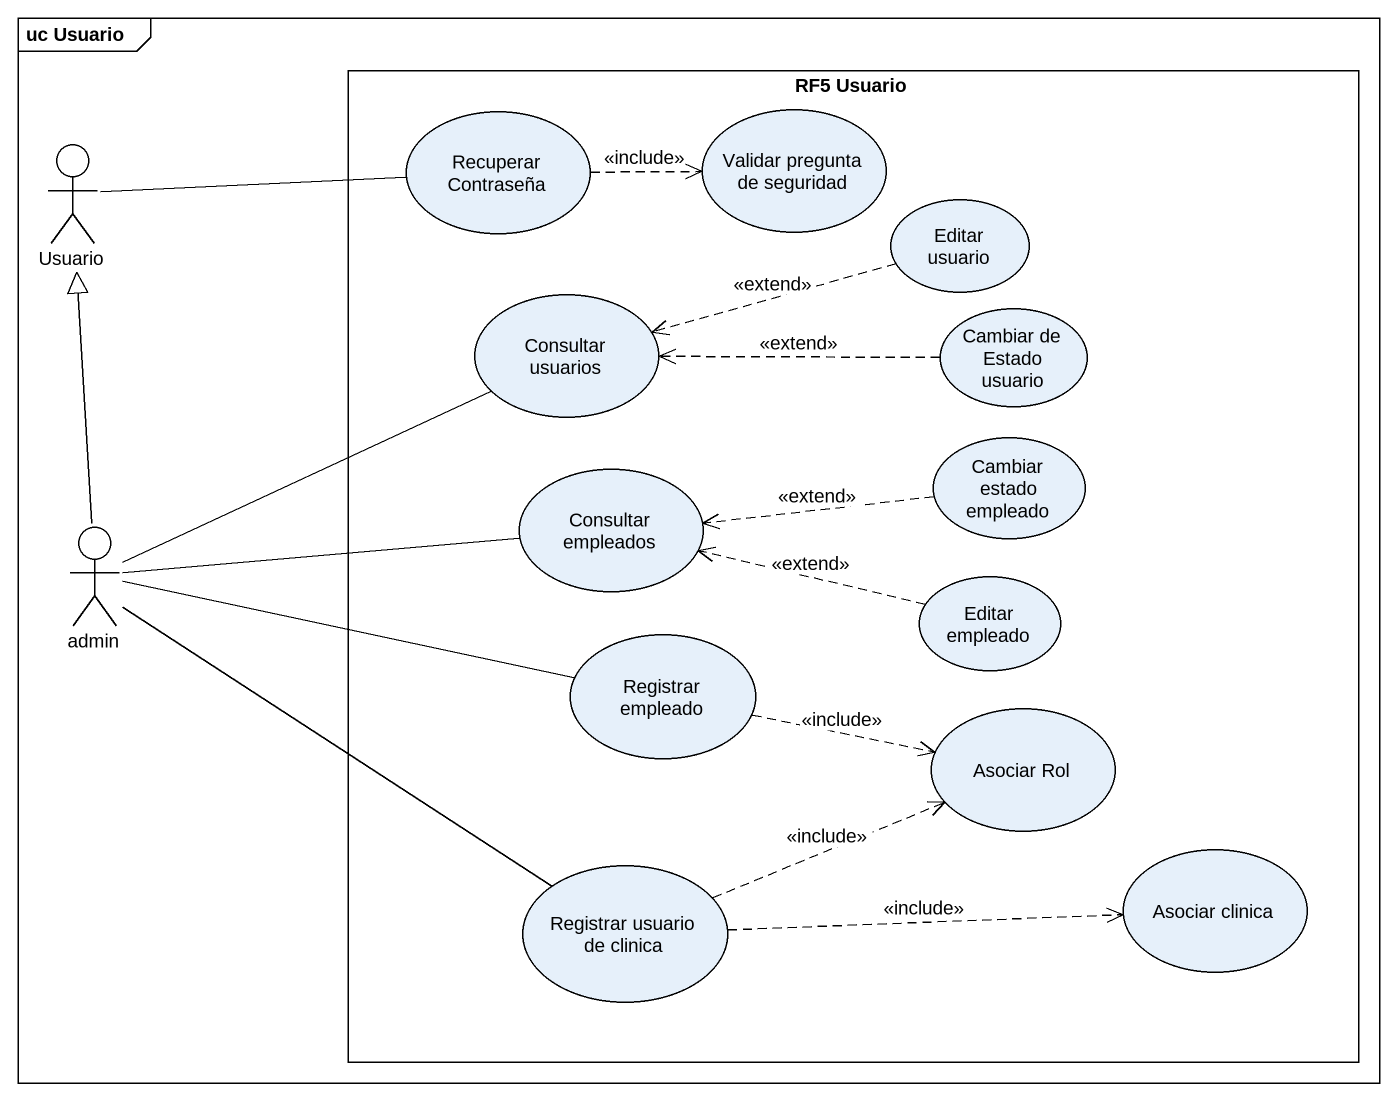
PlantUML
@startuml
mainframe uc Usuario
rectangle "RF5 Usuario" as RF5_Usuario {
  usecase "Recuperar Contraseña" as Recuperar_Contraseña
  usecase "Validar pregunta de seguridad" as Validar_pregunta_de
  usecase "Editar usuario" as Editar_usuario
  usecase "Consultar usuarios" as Consultar_usuarios
  usecase "Cambiar de Estado usuario" as Cambiar_de_Estado_usuario
  usecase "Cambiar estado empleado" as Cambiar_estado_empleado
  usecase "Consultar empleados" as Consultar_empleados
  usecase "Editar empleado" as Editar_empleado
  usecase "Registrar empleado" as Registrar_empleado
  usecase "Asociar Rol" as Asociar_Rol
  usecase "Asociar clinica" as Asociar_clinica
  usecase "Registrar usuario de clinica" as Registrar_usuario_de_clinica
}
actor Usuario
actor admin
Recuperar_Contraseña .right.> Validar_pregunta_de : <<include>>
Usuario -right- Recuperar_Contraseña
Editar_usuario .left.> Consultar_usuarios : <<extend>>
Cambiar_de_Estado_usuario .left.> Consultar_usuarios : <<extend>>
Cambiar_estado_empleado .left.> Consultar_empleados : <<extend>>
admin -up-|> Usuario
admin -right- Consultar_usuarios
admin -right- Registrar_empleado
admin -- Registrar_usuario_de_clinica
Consultar_empleados -left- admin
Editar_empleado .left.> Consultar_empleados : <<extend>>
Registrar_empleado .right.> Asociar_Rol : <<include>>
Registrar_usuario_de_clinica .right.> Asociar_Rol : <<include>>
Registrar_usuario_de_clinica .right.> Asociar_clinica : <<include>>
@enduml
